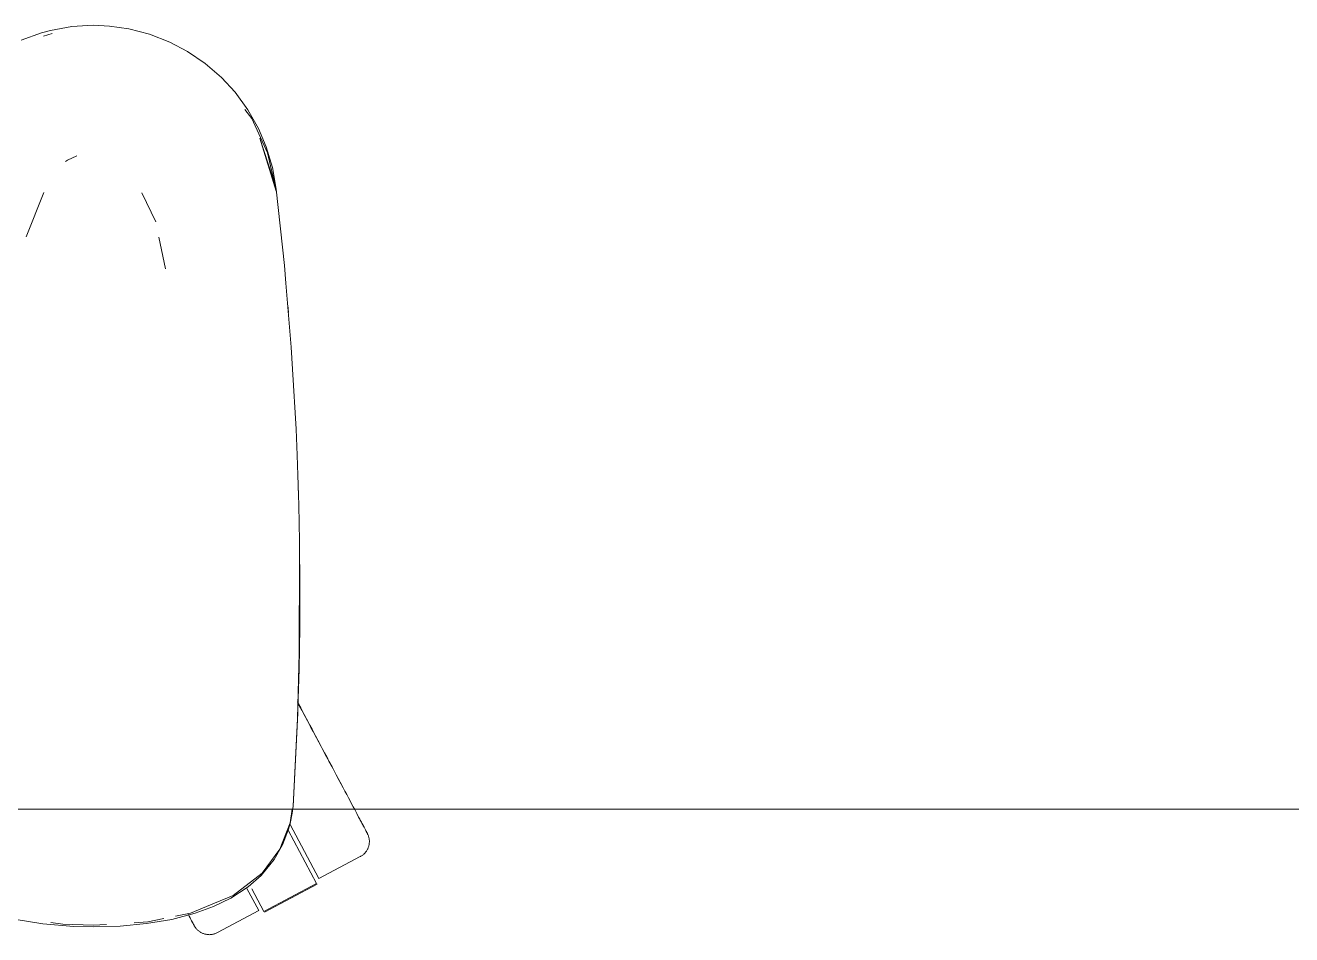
# Model space of a CAD drawing. Header units: millimetres. Extents: x 155927 to 317870, y -36033 to 97293.
# Drawn here: x 169426 to 169723.1, y 21898.2 to 22111.4 of the extents above; entities that cross this region are included whole.
import ezdxf

# ---------------------------------------------------------------- set-up
doc = ezdxf.new("R2010")
doc.units = ezdxf.units.MM
doc.header["$MEASUREMENT"] = 0
doc.layers.add('G-IMPT', color=8, linetype='CONTINUOUS', lineweight=9)
doc.layers.add('I-FURN', color=8, linetype='CONTINUOUS', lineweight=9)

msp = doc.modelspace()

# ---------------------------------------------------------------- linework, layer by layer
at = {"layer": 'G-IMPT'}
for p, q in [((169441.96, 22111.37), (169436.92, 22111.07)), ((169441.96, 22111.37), (169445.81, 22111.2)), ((169450.32, 22110.55), (169445.81, 22111.2)), ((169425.07, 22107.92), (169429.84, 22109.63)), ((169431.97, 22110.19), (169429.84, 22109.63)), ((169430.28, 22108.83), (169432.31, 22109.45)), ((169436.92, 22111.07), (169431.97, 22110.19)), ((169450.32, 22110.55), (169455.19, 22109.29)), ((169459.9, 22107.45), (169455.19, 22109.29)), ((169464.06, 22105.26), (169459.9, 22107.45)), ((169464.06, 22105.26), (169468.23, 22102.43)), ((169468.23, 22102.43), (169472.07, 22099.11)), ((169475.23, 22095.67), (169472.07, 22099.11)), ((169475.23, 22095.67), (169478.23, 22091.59)), ((169477.54, 22091.63), (169479.13, 22089.52)), ((169480.74, 22087.15), (169478.23, 22091.59)), ((169482.87, 22081.46), (169479.13, 22089.52)), ((169480.74, 22087.15), (169482.55, 22082.91)), ((169484.91, 22072.49), (169481.08, 22084.95)), ((169481.08, 22084.95), (169484, 22075.81)), ((169482.55, 22082.91), (169484.02, 22078.05)), ((169482.87, 22081.46), (169484.78, 22073.06)), ((169435.91, 22079.74), (169435.46, 22079.44)), ((169438.14, 22080.75), (169435.91, 22079.74)), ((169484.91, 22072.49), (169484, 22075.81)), ((169484.91, 22073), (169484.02, 22078.05)), ((169486.82, 22055.08), (169484.91, 22073)), ((169426.24, 22061.79), (169430.39, 22072.21)), ((169453.34, 22072.12), (169456.61, 22065.34)), ((169458.94, 22054.29), (169457.37, 22061.72)), ((169487.16, 22050.95), (169486.82, 22055.08)), ((169488.41, 22035.89), (169487.16, 22050.95)), ((169487.76, 22044.07), (169487.59, 22045.75)), ((169488.41, 22035.89), (169488.74, 22030.8)), ((169488.74, 22030.8), (169489.55, 22016.66)), ((169489.8, 22010.64), (169489.55, 22016.66)), ((169489.8, 22010.64), (169490.19, 21998.88)), ((169489.94, 22005.75), (169490.05, 22003.82)), ((169490.05, 22003.82), (169490.07, 22002.32)), ((169490.36, 21990.46), (169490.19, 21998.88)), ((169490.36, 21990.46), (169490.24, 21960.44)), ((169490.36, 21990.46), (169490.4, 21970.28)), ((169490.36, 21990.46), (169490.44, 21979.67)), ((169490.24, 21960.44), (169490.44, 21979.67)), ((169490.4, 21970.28), (169489.9, 21948.88)), ((169490.4, 21970.28), (169489.94, 21950.09)), ((169490.4, 21970.28), (169490.24, 21960.44)), ((169490.36, 21970.28), (169490.38, 21968.24)), ((169490.38, 21968.24), (169490.3, 21966.03)), ((169490.24, 21960.44), (169489.9, 21948.88)), ((169489.94, 21950.09), (169488.85, 21928.31)), ((169489.9, 21948.88), (169488.85, 21928.31)), ((169489.94, 21950.09), (169488.96, 21929.91)), ((169489.9, 21948.88), (169489.94, 21950.09)), ((169488.13, 21924.44), (169488.61, 21927.61)), ((169488.85, 21928.31), (169488.6, 21926.66)), ((169488.85, 21928.31), (169488.96, 21929.91)), ((169488.13, 21924.44), (169485.72, 21918.25)), ((169488.15, 21924.26), (169487.79, 21922.92)), ((169488.15, 21924.26), (169488.6, 21926.66)), ((169486.39, 21919.28), (169487.79, 21922.92)), ((169485.72, 21918.25), (169481.55, 21912.62)), ((169486.39, 21919.28), (169484.43, 21915.84)), ((169484.43, 21915.84), (169481.36, 21912.1)), ((169481.55, 21912.62), (169474.77, 21907.41)), ((169478.32, 21909.44), (169481.36, 21912.1)), ((169474.27, 21906.78), (169478.32, 21909.44)), ((169474.27, 21906.78), (169470.2, 21904.8)), ((169474.77, 21907.41), (169470.37, 21905.57)), ((169465.86, 21903.21), (169460.38, 21901.78)), ((169464.75, 21903.24), (169461.28, 21902.53)), ((169464.75, 21903.24), (169470.37, 21905.57)), ((169465.86, 21903.21), (169470.2, 21904.8)), ((169423.38, 21901.82), (169430.14, 21900.7)), ((169437.45, 21900.13), (169430.14, 21900.7)), ((169434.8, 21900.64), (169432.01, 21901.04)), ((169434.8, 21900.64), (169441.96, 21900.41)), ((169445.07, 21900.6), (169441.96, 21900.41)), ((169441.96, 21900.04), (169448.3, 21900.22)), ((169454.45, 21900.78), (169448.3, 21900.22)), ((169454.79, 21901.2), (169451.58, 21901)), ((169454.45, 21900.78), (169460.38, 21901.78)), ((169458.54, 21901.97), (169454.79, 21901.2)), ((169437.45, 21900.13), (169441.96, 21900.04))]:
    msp.add_line(p, q, dxfattribs=at)
at = {"layer": 'I-FURN'}
for p, q in [((169490.38, 21951.79), (169489.86, 21952.78)), ((169490.1, 21952.32), (169490.62, 21951.34)), ((169490.91, 21950.8), (169490.38, 21951.79)), ((169490.62, 21951.34), (169491.15, 21950.34)), ((169491.44, 21949.8), (169490.91, 21950.8)), ((169491.15, 21950.34), (169491.68, 21949.34)), ((169491.97, 21948.8), (169491.44, 21949.8)), ((169491.68, 21949.34), (169492.22, 21948.34)), ((169492.5, 21947.8), (169491.97, 21948.8)), ((169492.22, 21948.34), (169492.75, 21947.34)), ((169493.04, 21946.79), (169492.5, 21947.8)), ((169492.75, 21947.34), (169493.28, 21946.33)), ((169493.57, 21945.79), (169493.04, 21946.79)), ((169493.28, 21946.33), (169493.82, 21945.33)), ((169494.11, 21944.79), (169493.57, 21945.79)), ((169493.82, 21945.33), (169494.35, 21944.32)), ((169494.64, 21943.79), (169494.11, 21944.79)), ((169494.35, 21944.32), (169494.88, 21943.33)), ((169495.17, 21942.79), (169494.64, 21943.79)), ((169494.88, 21943.33), (169495.41, 21942.34)), ((169495.69, 21941.8), (169495.17, 21942.79)), ((169495.41, 21942.34), (169495.93, 21941.35)), ((169496.21, 21940.83), (169495.69, 21941.8)), ((169495.93, 21941.35), (169496.45, 21940.38)), ((169496.73, 21939.86), (169496.21, 21940.83)), ((169496.45, 21940.38), (169496.96, 21939.42)), ((169497.23, 21938.9), (169496.73, 21939.86)), ((169496.96, 21939.42), (169497.47, 21938.46)), ((169497.74, 21937.96), (169497.23, 21938.9)), ((169497.47, 21938.46), (169497.97, 21937.53)), ((169498.23, 21937.03), (169497.74, 21937.96)), ((169497.97, 21937.53), (169498.46, 21936.6)), ((169498.72, 21936.11), (169498.23, 21937.03)), ((169498.46, 21936.6), (169498.94, 21935.7)), ((169499.19, 21935.22), (169498.72, 21936.11)), ((169498.94, 21935.7), (169499.41, 21934.81)), ((169499.66, 21934.34), (169499.19, 21935.22)), ((169499.41, 21934.81), (169499.87, 21933.94)), ((169500.12, 21933.48), (169499.66, 21934.34)), ((169499.87, 21933.94), (169500.32, 21933.1)), ((169500.56, 21932.65), (169500.12, 21933.48)), ((169500.99, 21931.84), (169500.56, 21932.65)), ((169501.41, 21931.05), (169500.99, 21931.84)), ((169501.81, 21930.29), (169501.41, 21931.05)), ((169502.21, 21929.55), (169501.81, 21930.29)), ((169846.96, 21927.61), (168446.96, 21927.61)), ((168446.96, 21927.61), (169846.96, 21927.61)), ((169502.58, 21928.84), (169502.21, 21929.55)), ((169502.94, 21928.17), (169502.58, 21928.84)), ((169503.29, 21927.52), (169502.94, 21928.17)), ((169503.61, 21926.9), (169503.29, 21927.52)), ((169494.91, 21911.33), (169488.17, 21923.99)), ((169503.93, 21926.32), (169503.61, 21926.9)), ((169503.76, 21926.63), (169504.06, 21926.06)), ((169504.22, 21925.77), (169503.93, 21926.32)), ((169504.06, 21926.06), (169504.35, 21925.52)), ((169504.49, 21925.25), (169504.22, 21925.77)), ((169504.35, 21925.52), (169504.61, 21925.02)), ((169504.75, 21924.77), (169504.49, 21925.25)), ((169504.61, 21925.02), (169504.86, 21924.56)), ((169504.99, 21924.32), (169504.75, 21924.77)), ((169504.86, 21924.56), (169505.09, 21924.13)), ((169505.2, 21923.91), (169504.99, 21924.32)), ((169505.09, 21924.13), (169505.3, 21923.74)), ((169487.72, 21922.71), (169494.37, 21910.2)), ((169505.4, 21923.54), (169505.2, 21923.91)), ((169505.3, 21923.74), (169505.49, 21923.38)), ((169505.58, 21923.2), (169505.4, 21923.54)), ((169505.49, 21923.38), (169505.66, 21923.06)), ((169505.74, 21922.91), (169505.58, 21923.2)), ((169505.66, 21923.06), (169505.8, 21922.78)), ((169505.88, 21922.65), (169505.74, 21922.91)), ((169505.8, 21922.78), (169505.93, 21922.54)), ((169505.99, 21922.43), (169505.88, 21922.65)), ((169505.93, 21922.54), (169506.04, 21922.34)), ((169506.09, 21922.25), (169505.99, 21922.43)), ((169506.04, 21922.34), (169506.13, 21922.18)), ((169506.16, 21922.11), (169506.09, 21922.25)), ((169506.13, 21922.18), (169506.19, 21922.06)), ((169506.22, 21922.01), (169506.16, 21922.11)), ((169506.19, 21922.06), (169506.23, 21921.97)), ((169506.25, 21921.95), (169506.22, 21922.01)), ((169506.23, 21921.97), (169506.26, 21921.93)), ((169506.26, 21921.93), (169506.25, 21921.95)), ((169506.26, 21921.93), (169506.33, 21921.78)), ((169506.26, 21921.93), (169506.26, 21921.93)), ((169506.33, 21921.78), (169506.4, 21921.64)), ((169506.4, 21921.64), (169506.46, 21921.49)), ((169506.46, 21921.49), (169506.52, 21921.34)), ((169506.52, 21921.34), (169506.56, 21921.18)), ((169506.56, 21921.18), (169506.61, 21921.03)), ((169506.61, 21921.03), (169506.64, 21920.87)), ((169506.22, 21918.06), (169506.13, 21917.92)), ((169506.29, 21918.21), (169506.22, 21918.06)), ((169506.36, 21918.35), (169506.29, 21918.21)), ((169506.43, 21918.5), (169506.36, 21918.35)), ((169506.49, 21918.65), (169506.43, 21918.5)), ((169506.54, 21918.8), (169506.49, 21918.65)), ((169506.58, 21918.95), (169506.54, 21918.8)), ((169506.62, 21919.11), (169506.58, 21918.95)), ((169506.66, 21919.27), (169506.62, 21919.11)), ((169506.64, 21920.87), (169506.67, 21920.71)), ((169506.69, 21919.43), (169506.66, 21919.27)), ((169506.67, 21920.71), (169506.7, 21920.55)), ((169506.71, 21919.59), (169506.69, 21919.43)), ((169506.7, 21920.55), (169506.72, 21920.39)), ((169506.72, 21919.75), (169506.71, 21919.59)), ((169506.72, 21920.39), (169506.73, 21920.23)), ((169506.73, 21919.91), (169506.72, 21919.75)), ((169506.73, 21920.23), (169506.73, 21920.07)), ((169506.73, 21920.07), (169506.73, 21919.91)), ((169494.91, 21911.33), (169504.59, 21916.48)), ((169504.63, 21916.5), (169504.59, 21916.48)), ((169504.77, 21916.58), (169504.63, 21916.5)), ((169504.91, 21916.66), (169504.77, 21916.58)), ((169505.04, 21916.75), (169504.91, 21916.66)), ((169505.17, 21916.85), (169505.04, 21916.75)), ((169505.3, 21916.95), (169505.17, 21916.85)), ((169505.42, 21917.06), (169505.3, 21916.95)), ((169505.53, 21917.17), (169505.42, 21917.06)), ((169505.65, 21917.28), (169505.53, 21917.17)), ((169505.75, 21917.4), (169505.65, 21917.28)), ((169505.86, 21917.53), (169505.75, 21917.4)), ((169505.95, 21917.66), (169505.86, 21917.53)), ((169506.05, 21917.79), (169505.95, 21917.66)), ((169506.13, 21917.92), (169506.05, 21917.79)), ((169494.37, 21910.2), (169482.01, 21903.63)), ((169482.1, 21903.46), (169494.46, 21910.03)), ((169480.78, 21903.82), (169478.02, 21909.01)), ((169482.01, 21903.63), (169479.2, 21908.92)), ((169471.09, 21898.67), (169480.78, 21903.82)), ((169464.25, 21902.96), (169464.47, 21902.53)), ((169464.59, 21902.32), (169464.37, 21902.73)), ((169464.47, 21902.53), (169464.68, 21902.14)), ((169464.79, 21901.94), (169464.59, 21902.32)), ((169464.68, 21902.14), (169464.87, 21901.78)), ((169464.97, 21901.61), (169464.79, 21901.94)), ((169464.87, 21901.78), (169465.04, 21901.47)), ((169465.12, 21901.31), (169464.97, 21901.61)), ((169465.04, 21901.47), (169465.19, 21901.19)), ((169465.26, 21901.05), (169465.12, 21901.31)), ((169465.19, 21901.19), (169465.32, 21900.95)), ((169465.38, 21900.83), (169465.26, 21901.05)), ((169465.32, 21900.95), (169465.42, 21900.74)), ((169465.47, 21900.65), (169465.38, 21900.83)), ((169465.42, 21900.74), (169465.51, 21900.58)), ((169465.55, 21900.51), (169465.47, 21900.65)), ((169465.51, 21900.58), (169465.58, 21900.46)), ((169465.6, 21900.41), (169465.55, 21900.51)), ((169465.58, 21900.46), (169465.62, 21900.38)), ((169465.63, 21900.35), (169465.6, 21900.41)), ((169465.62, 21900.38), (169465.64, 21900.34)), ((169465.64, 21900.33), (169465.63, 21900.35)), ((169465.64, 21900.34), (169465.64, 21900.33)), ((169465.66, 21900.29), (169465.64, 21900.33)), ((169465.74, 21900.15), (169465.66, 21900.29)), ((169465.83, 21900.02), (169465.74, 21900.15)), ((169465.92, 21899.88), (169465.83, 21900.02)), ((169466.02, 21899.75), (169465.92, 21899.88)), ((169466.12, 21899.63), (169466.02, 21899.75)), ((169466.22, 21899.51), (169466.12, 21899.63)), ((169466.34, 21899.39), (169466.22, 21899.51)), ((169466.45, 21899.28), (169466.34, 21899.39)), ((169466.57, 21899.17), (169466.45, 21899.28)), ((169466.7, 21899.07), (169466.57, 21899.17)), ((169466.82, 21898.97), (169466.7, 21899.07)), ((169466.96, 21898.88), (169466.82, 21898.97)), ((169467.09, 21898.79), (169466.96, 21898.88)), ((169467.23, 21898.71), (169467.09, 21898.79)), ((169467.37, 21898.63), (169467.23, 21898.71)), ((169467.52, 21898.56), (169467.37, 21898.63)), ((169467.67, 21898.5), (169467.52, 21898.56)), ((169467.82, 21898.44), (169467.67, 21898.5)), ((169467.97, 21898.39), (169467.82, 21898.44)), ((169468.12, 21898.34), (169467.97, 21898.39)), ((169468.28, 21898.3), (169468.12, 21898.34)), ((169468.44, 21898.27), (169468.28, 21898.3)), ((169468.59, 21898.24), (169468.44, 21898.27)), ((169468.75, 21898.22), (169468.59, 21898.24)), ((169468.92, 21898.2), (169468.75, 21898.22)), ((169469.08, 21898.2), (169468.92, 21898.2)), ((169469.24, 21898.19), (169469.08, 21898.2)), ((169469.4, 21898.2), (169469.24, 21898.19)), ((169469.56, 21898.21), (169469.4, 21898.2)), ((169469.72, 21898.23), (169469.56, 21898.21)), ((169469.88, 21898.25), (169469.72, 21898.23)), ((169470.04, 21898.28), (169469.88, 21898.25)), ((169470.19, 21898.32), (169470.04, 21898.28)), ((169470.35, 21898.36), (169470.19, 21898.32)), ((169470.5, 21898.41), (169470.35, 21898.36)), ((169470.65, 21898.46), (169470.5, 21898.41)), ((169470.8, 21898.53), (169470.65, 21898.46)), ((169470.95, 21898.59), (169470.8, 21898.53)), ((169471.09, 21898.67), (169470.95, 21898.59))]:
    msp.add_line(p, q, dxfattribs=at)

doc.saveas('drawing.dxf')
